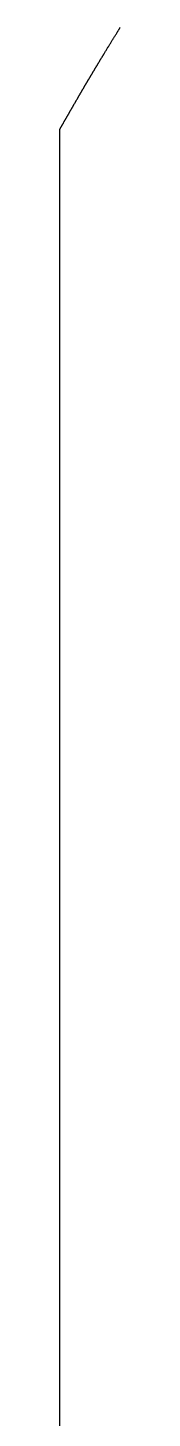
# Model space of a CAD drawing. Header units: millimetres. Extents: x 0 to 2438, y 0 to 1219.
# Drawn here: x 915.91 to 916.42, y 160.54 to 172.35 of the extents above; entities that cross this region are included whole.
import ezdxf

# ---------------------------------------------------------------- set-up
doc = ezdxf.new("R2010")
doc.units = ezdxf.units.MM
doc.layers.add('TEST_CUT_FIRST', color=1, linetype='Continuous')

msp = doc.modelspace()

# ---------------------------------------------------------------- linework, layer by layer
at = {"layer": 'TEST_CUT_FIRST'}
msp.add_lwpolyline([(915.907, 150.897), (915.907, 171.492), (915.907, 171.492), (915.907, 171.492), (915.907, 171.492), (915.907, 171.493), (915.907, 171.493), (915.907, 171.493), (915.907, 171.493), (915.907, 171.493), (915.908, 171.494), (915.908, 171.494), (915.908, 171.494), (915.908, 171.494), (915.908, 171.495), (915.908, 171.495), (915.908, 171.495), (915.908, 171.495), (915.909, 171.495), (915.909, 171.496), (915.909, 171.496), (915.909, 171.496), (915.909, 171.496), (915.909, 171.496), (915.909, 171.497), (915.909, 171.497), (915.91, 171.497), (915.91, 171.497), (915.91, 171.498), (915.91, 171.498), (915.91, 171.498), (915.91, 171.498), (915.91, 171.498), (915.91, 171.499), (915.911, 171.499), (915.911, 171.499), (915.911, 171.499), (915.911, 171.5), (915.911, 171.5), (915.911, 171.5), (915.911, 171.5), (915.911, 171.5), (915.912, 171.501), (915.912, 171.501), (915.912, 171.501), (915.912, 171.501), (915.912, 171.501), (915.912, 171.502), (915.912, 171.502), (915.912, 171.502), (915.913, 171.502), (915.913, 171.503), (915.913, 171.503), (915.913, 171.503), (915.913, 171.503), (915.913, 171.503), (915.913, 171.504), (915.913, 171.504), (915.913, 171.504), (915.914, 171.504), (915.914, 171.505), (915.914, 171.505), (915.914, 171.505), (915.914, 171.505), (915.914, 171.505), (915.914, 171.506), (915.914, 171.506), (915.915, 171.506), (915.915, 171.506), (915.915, 171.506), (915.915, 171.507), (915.915, 171.507), (915.915, 171.507), (915.915, 171.507), (915.915, 171.508), (915.916, 171.508), (915.916, 171.508), (915.916, 171.508), (915.916, 171.508), (915.916, 171.509), (915.916, 171.509), (915.916, 171.509), (915.916, 171.509), (915.917, 171.509), (915.917, 171.51), (915.917, 171.51), (915.917, 171.51), (915.917, 171.51), (915.917, 171.511), (915.917, 171.511), (915.917, 171.511), (915.918, 171.511), (915.918, 171.511), (915.918, 171.512), (915.918, 171.512), (915.918, 171.512), (915.918, 171.512), (915.918, 171.513), (915.918, 171.513), (915.919, 171.513), (915.919, 171.513), (915.919, 171.513), (915.919, 171.514), (915.919, 171.514), (915.919, 171.514), (915.919, 171.514), (915.919, 171.514), (915.92, 171.515), (915.92, 171.515), (915.92, 171.515), (915.92, 171.515), (915.92, 171.516), (915.92, 171.516), (915.92, 171.516), (915.92, 171.516), (915.92, 171.516), (915.921, 171.517), (915.921, 171.517), (915.921, 171.517), (915.921, 171.517), (915.921, 171.517), (915.921, 171.518), (915.921, 171.518), (915.921, 171.518), (915.922, 171.518), (915.922, 171.519), (915.922, 171.519), (915.922, 171.519), (915.922, 171.519), (915.922, 171.519), (915.922, 171.52), (915.922, 171.52), (915.923, 171.52), (915.923, 171.52), (915.923, 171.521), (915.923, 171.521), (915.923, 171.521), (915.923, 171.521), (915.923, 171.521), (915.923, 171.522), (915.924, 171.522), (915.924, 171.522), (915.924, 171.522), (915.924, 171.522), (915.924, 171.523), (915.924, 171.523), (915.924, 171.523), (915.924, 171.523), (915.925, 171.524), (915.925, 171.524), (915.925, 171.524), (915.925, 171.524), (915.925, 171.524), (915.925, 171.525), (915.925, 171.525), (915.925, 171.525), (915.926, 171.525), (915.926, 171.526), (915.926, 171.526), (915.926, 171.526), (915.926, 171.526), (915.926, 171.526), (915.926, 171.527), (915.926, 171.527), (915.926, 171.527), (915.927, 171.527), (915.927, 171.527), (915.927, 171.528), (915.927, 171.528), (915.927, 171.528), (915.927, 171.528), (915.927, 171.529), (915.927, 171.529), (915.928, 171.529), (915.928, 171.529), (915.928, 171.529), (915.928, 171.53), (915.928, 171.53), (915.928, 171.53), (915.928, 171.53), (915.928, 171.53), (915.929, 171.531), (915.929, 171.531), (915.929, 171.531), (915.929, 171.531), (915.929, 171.532), (915.929, 171.532), (915.929, 171.532), (915.929, 171.532), (915.93, 171.532), (915.93, 171.533), (915.93, 171.533), (915.93, 171.533), (915.93, 171.533), (915.93, 171.534), (915.93, 171.534), (915.93, 171.534), (915.931, 171.534), (915.931, 171.534), (915.931, 171.535), (915.931, 171.535), (915.931, 171.535), (915.931, 171.535), (915.931, 171.535), (915.931, 171.536), (915.932, 171.536), (915.932, 171.536), (915.932, 171.536), (915.932, 171.537), (915.932, 171.537), (915.932, 171.537), (915.932, 171.537), (915.932, 171.537), (915.933, 171.538), (915.933, 171.538), (915.933, 171.538), (915.933, 171.538), (915.933, 171.538), (915.933, 171.539), (915.933, 171.539), (915.933, 171.539), (915.934, 171.54), (915.935, 171.542), (915.937, 171.545), (915.939, 171.548), (915.941, 171.552), (915.942, 171.555), (915.944, 171.558), (915.946, 171.561), (915.947, 171.563), (915.949, 171.566), (915.95, 171.569), (915.952, 171.572), (915.954, 171.575), (915.955, 171.578), (915.957, 171.581), (915.959, 171.583), (915.96, 171.586), (915.962, 171.589), (915.964, 171.592), (915.965, 171.595), (915.967, 171.598), (915.969, 171.601), (915.97, 171.604), (915.972, 171.607), (915.974, 171.609), (915.975, 171.612), (915.977, 171.615), (915.978, 171.618), (915.98, 171.621), (915.982, 171.624), (915.983, 171.627), (915.985, 171.63), (915.987, 171.632), (915.988, 171.635), (915.99, 171.638), (915.991, 171.64), (915.993, 171.643), (915.994, 171.646), (915.996, 171.648), (915.997, 171.651), (915.999, 171.654), (916.001, 171.656), (916.002, 171.659), (916.004, 171.662), (916.005, 171.664), (916.007, 171.667), (916.008, 171.67), (916.01, 171.672), (916.011, 171.675), (916.013, 171.678), (916.014, 171.68), (916.016, 171.683), (916.017, 171.686), (916.019, 171.688), (916.021, 171.691), (916.022, 171.694), (916.024, 171.696), (916.025, 171.699), (916.027, 171.702), (916.028, 171.704), (916.03, 171.707), (916.031, 171.71), (916.033, 171.712), (916.034, 171.715), (916.036, 171.718), (916.037, 171.72), (916.039, 171.723), (916.041, 171.726), (916.042, 171.728), (916.044, 171.731), (916.045, 171.733), (916.047, 171.736), (916.048, 171.739), (916.05, 171.741), (916.051, 171.744), (916.053, 171.747), (916.054, 171.749), (916.056, 171.752), (916.058, 171.755), (916.059, 171.757), (916.061, 171.76), (916.062, 171.763), (916.064, 171.765), (916.065, 171.768), (916.067, 171.771), (916.068, 171.773), (916.07, 171.776), (916.071, 171.779), (916.073, 171.781), (916.075, 171.784), (916.076, 171.787), (916.078, 171.789), (916.079, 171.792), (916.081, 171.795), (916.082, 171.797), (916.084, 171.8), (916.085, 171.802), (916.087, 171.805), (916.089, 171.808), (916.09, 171.81), (916.092, 171.813), (916.093, 171.816), (916.095, 171.818), (916.096, 171.821), (916.098, 171.824), (916.099, 171.826), (916.101, 171.829), (916.103, 171.832), (916.104, 171.834), (916.106, 171.837), (916.107, 171.84), (916.109, 171.842), (916.11, 171.845), (916.112, 171.847), (916.114, 171.85), (916.115, 171.853), (916.117, 171.855), (916.118, 171.858), (916.12, 171.861), (916.121, 171.863), (916.123, 171.866), (916.124, 171.869), (916.126, 171.871), (916.128, 171.874), (916.129, 171.877), (916.131, 171.879), (916.132, 171.882), (916.134, 171.884), (916.135, 171.887), (916.137, 171.89), (916.139, 171.892), (916.14, 171.895), (916.142, 171.898), (916.143, 171.9), (916.145, 171.903), (916.146, 171.906), (916.148, 171.908), (916.149, 171.911), (916.151, 171.914), (916.153, 171.916), (916.154, 171.919), (916.156, 171.921), (916.157, 171.924), (916.159, 171.927), (916.16, 171.929), (916.162, 171.932), (916.164, 171.935), (916.165, 171.937), (916.167, 171.94), (916.168, 171.943), (916.17, 171.945), (916.172, 171.948), (916.173, 171.95), (916.175, 171.953), (916.176, 171.956), (916.178, 171.958), (916.179, 171.961), (916.181, 171.964), (916.183, 171.966), (916.184, 171.969), (916.186, 171.972), (916.187, 171.974), (916.189, 171.977), (916.19, 171.979), (916.192, 171.982), (916.194, 171.985), (916.195, 171.987), (916.197, 171.99), (916.198, 171.993), (916.2, 171.995), (916.201, 171.998), (916.203, 172.001), (916.205, 172.003), (916.206, 172.006), (916.208, 172.008), (916.209, 172.011), (916.211, 172.014), (916.213, 172.016), (916.214, 172.019), (916.216, 172.022), (916.217, 172.024), (916.219, 172.027), (916.22, 172.03), (916.222, 172.032), (916.224, 172.035), (916.225, 172.037), (916.227, 172.04), (916.228, 172.043), (916.23, 172.045), (916.232, 172.048), (916.233, 172.051), (916.235, 172.053), (916.236, 172.056), (916.238, 172.058), (916.24, 172.061), (916.241, 172.064), (916.243, 172.066), (916.244, 172.069), (916.246, 172.072), (916.248, 172.074), (916.249, 172.077), (916.251, 172.079), (916.252, 172.082), (916.254, 172.085), (916.255, 172.087), (916.257, 172.09), (916.259, 172.093), (916.26, 172.095), (916.262, 172.098), (916.263, 172.1), (916.265, 172.103), (916.267, 172.106), (916.268, 172.108), (916.27, 172.111), (916.271, 172.114), (916.273, 172.116), (916.275, 172.119), (916.276, 172.122), (916.278, 172.124), (916.28, 172.127), (916.281, 172.129), (916.282, 172.131), (916.284, 172.134), (916.285, 172.136), (916.287, 172.14), (916.29, 172.144), (916.294, 172.15), (916.297, 172.156), (916.301, 172.162), (916.304, 172.167), (916.308, 172.173), (916.311, 172.178), (916.314, 172.183), (916.317, 172.189), (916.321, 172.194), (916.324, 172.2), (916.328, 172.205), (916.331, 172.211), (916.334, 172.216), (916.338, 172.221), (916.341, 172.227), (916.344, 172.232), (916.348, 172.238), (916.351, 172.243), (916.354, 172.249), (916.358, 172.254), (916.361, 172.26), (916.364, 172.265), (916.368, 172.27), (916.371, 172.276), (916.374, 172.281), (916.378, 172.286), (916.381, 172.292), (916.385, 172.298), (916.389, 172.304), (916.392, 172.309), (916.395, 172.314), (916.397, 172.317), (916.399, 172.32), (916.4, 172.323), (916.402, 172.325), (916.403, 172.328), (916.405, 172.33), (916.407, 172.333), (916.409, 172.336), (916.411, 172.339), (916.412, 172.342), (916.414, 172.345), (916.416, 172.347), (916.418, 172.35), (916.419, 172.353), (916.421, 172.356)], dxfattribs=at)

doc.saveas('drawing.dxf')
